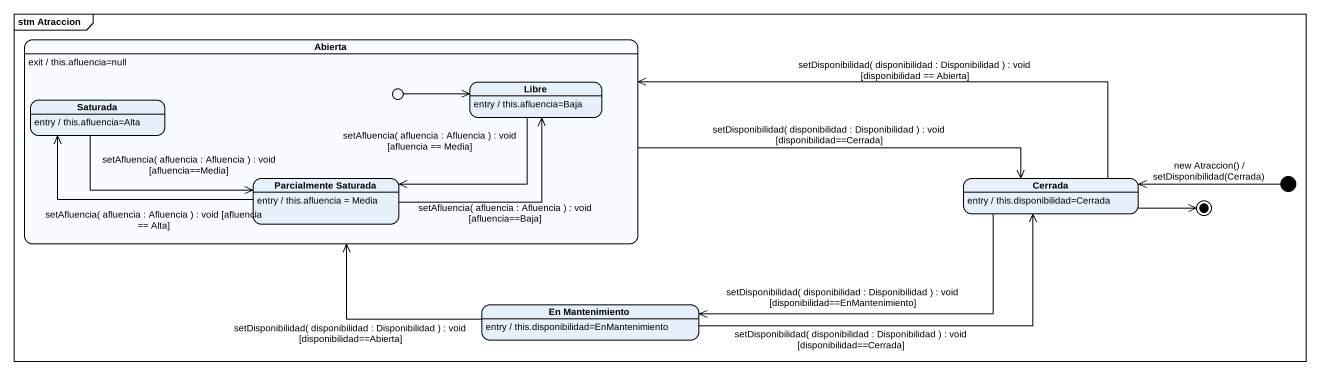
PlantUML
@startuml
mainframe stm Atraccion
hide empty description
state Abierta {
  state Saturada
  Saturada : entry / this.afluencia=Alta
  state entry1 <<entryPoint>> #404040
  state Libre
  Libre : entry / this.afluencia=Baja
  state "Parcialmente Saturada" as Parcialmente_Saturada
  Parcialmente_Saturada : entry / this.afluencia = Media
}
Abierta : exit / this.afluencia=null
state Cerrada
Cerrada : entry / this.disponibilidad=Cerrada
state "En Mantenimiento" as En_Mantenimiento
En_Mantenimiento : entry / this.disponibilidad=EnMantenimiento
[*] -left-> Cerrada : new Atraccion() / setDisponibilidad(Cerrada)
Abierta -right-> Cerrada : setDisponibilidad( disponibilidad : Disponibilidad ) : void [disponibilidad==Cerrada]
Saturada -right-> Parcialmente_Saturada : setAfluencia( afluencia : Afluencia ) : void [afluencia==Media]
entry1 -right-> Libre
Libre -left-> Parcialmente_Saturada : setAfluencia( afluencia : Afluencia ) : void [afluencia == Media]
Parcialmente_Saturada -left-> Saturada : setAfluencia( afluencia : Afluencia ) : void [afluencia == Alta]
Parcialmente_Saturada -right-> Libre : setAfluencia( afluencia : Afluencia ) : void [afluencia==Baja]
Cerrada -left-> Abierta : setDisponibilidad( disponibilidad : Disponibilidad ) : void [disponibilidad == Abierta]
Cerrada -left-> En_Mantenimiento : setDisponibilidad( disponibilidad : Disponibilidad ) : void [disponibilidad==EnMantenimiento]
En_Mantenimiento -up-> Abierta : setDisponibilidad( disponibilidad : Disponibilidad ) : void [disponibilidad==Abierta]
En_Mantenimiento -right-> Cerrada : setDisponibilidad( disponibilidad : Disponibilidad ) : void [disponibilidad==Cerrada]
Cerrada -right-> [*]
@enduml
